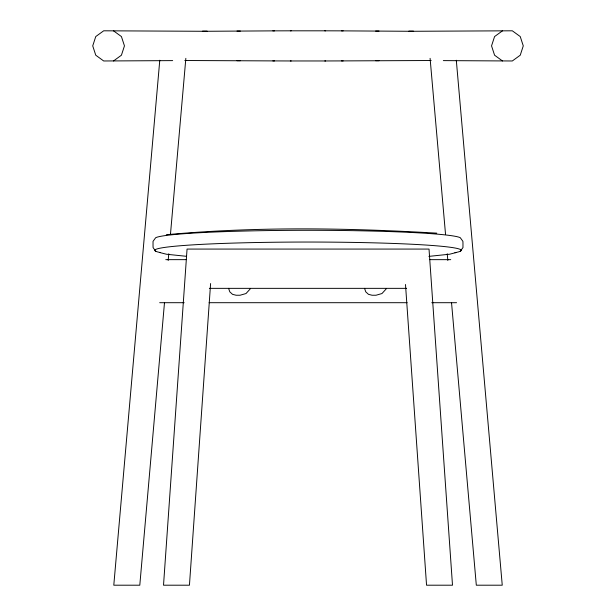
<?xml version="1.0" encoding="UTF-8"?>
<svg xmlns="http://www.w3.org/2000/svg" width="616" height="616" viewBox="0 0 616 616"><rect width="100%" height="100%" fill="white"/><g stroke="black" fill="none" stroke-linecap="round" stroke-linejoin="round"><path stroke-width="0.92" d="M210.603 283.545L189.443 585.2L163.517 585.2L187.056 249.072L429.021 249.072L452.498 585.2L426.549 585.2L405.497 284.507M159.775 60.253L113.791 585.2L139.801 585.2L164.495 302.61M168.183 260.46L168.769 253.754M170.44 234.596L185.847 58.343M460.345 251.197L462.97 247.578L462.97 243.089L462.901 241.326L460.275 237.707A153.145 8.301 0 0 0 307.669 230.292A153.145 8.301 0 0 0 155.656 237.745L153.03 241.364L153.03 245.853L153.099 247.617L155.725 251.228M250.165 288.996L245.992 293.555L240.04 295.241L236.113 295.241L232.532 294.34L229.806 291.838L228.59 288.35M386.132 288.996L381.951 293.555L376.006 295.241L372.072 295.241L368.491 294.34L365.765 291.838L364.549 288.35M113.49 60.976L121.421 55.209L124.455 45.884L121.421 36.56L113.49 30.8M502.51 30.8L494.579 36.56L491.545 45.884L494.579 55.209L502.51 60.976M456.086 252.56L449.68 254.208L428.875 256.371M166.32 234.727C256.133 226.511 346.8 227.866 436.767 233.156M172.665 60.614L103.688 60.976L95.757 55.209L92.731 45.884L95.757 36.56L103.688 30.8L207.315 31.3L202.341 31.3L274.513 30.862M341.487 60.907L431.177 60.514M272.834 30.862L291.199 30.815M324.801 60.961L343.166 60.907M184.823 60.514L274.513 60.907M290.352 30.815L325.648 30.815M236.991 31.07L240.363 31.07M375.637 31.07L379.009 31.07M236.991 60.707L240.363 60.707M375.637 60.707L379.009 60.707M290.352 60.961L325.648 60.961M165.789 259.652L185.947 259.652M429.906 259.652L450.743 259.652M209.371 288.35L406.629 288.35M159.683 302.702L184.161 302.702M209.109 302.702L407.145 302.702M431.762 302.702L456.564 302.702M324.801 30.815L343.166 30.862M272.834 60.907L291.199 60.961M341.487 30.862L413.659 31.3L408.685 31.3L512.312 30.8L520.243 36.56L523.269 45.884L520.243 55.209L512.312 60.976L443.335 60.614M186.571 256.325L166.513 254.246L159.975 252.591M456.31 60.253L502.248 585.2L476.314 585.2L451.528 302.61M430.091 58.343L445.56 234.596M447.239 253.754L447.824 260.46M160.16 252.514A153.145 8.301 0 0 1 309.679 242.042A153.145 8.301 0 0 1 454.931 252.691"/></g></svg>
